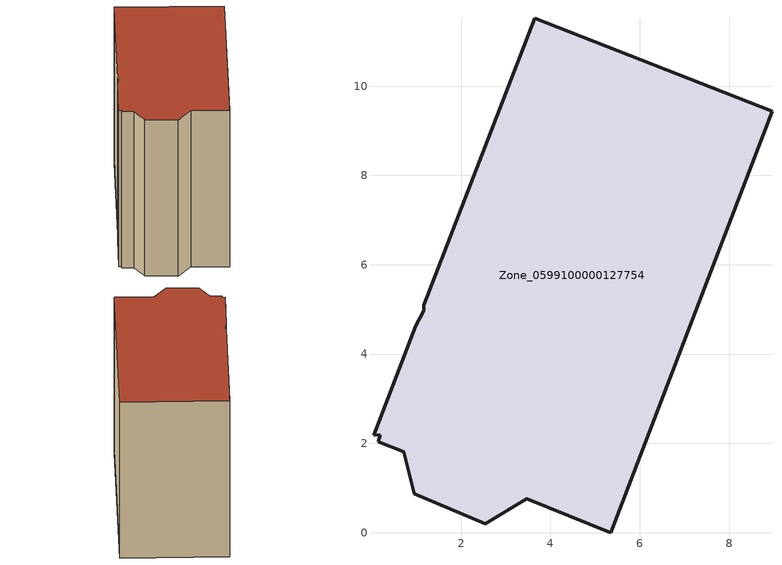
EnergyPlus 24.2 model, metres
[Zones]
Zone_0599100000127754
 floor ground (C_G): 0.95,0.87 0.72,1.81 0.14,2.03 0.19,2.19 0.04,2.18 0.99,4.64 1.17,4.97 1.16,5.1 3.65,11.52 8.96,9.44 5.35,0 3.47,0.76 2.54,0.2 z0
 wall outside (C_F): 0.72,1.81 0.95,0.87 2.54,0.2 3.47,0.76 5.35,0 8.96,9.44 3.65,11.52 1.16,5.1 1.17,4.97 0.99,4.64 0.04,2.18 0.19,2.19 0.14,2.03 0.72,1.81 z0:9.62
 roof outside (C_R): 0.19,2.19 0.14,2.03 0.72,1.81 0.95,0.87 2.54,0.2 3.47,0.76 5.35,0 8.96,9.44 3.65,11.52 1.16,5.1 1.17,4.97 0.99,4.64 0.04,2.18 z9.62
[BUILDING]
Pand.0599100000127754: North Axis=0; Terrain=City; Loads Convergence Tolerance Value=0.04; Temperature Convergence Tolerance Value=0.4; Solar Distribution=FullExterior; Maximum Number of Warmup Days=25; Minimum Number of Warmup Days=1
[Site:Location]
Rotterdam.The.Hague.AP_ZH_NLD Design_Conditions: Latitude=51.96; Longitude=4.45; Time Zone=1; Elevation=-4.5
[SITE:GROUNDTEMPERATURE:BUILDINGSURFACE]
18, 18, 18, 18, 18, 18, 18, 18, 18, 18, 18, 18
[MATERIAL] Thermal Absorptance=0.9; Solar Absorptance=0.7; Visible Absorptance=0.7
Name | Roughness | Thickness | Conductivity | Density | Specific Heat
G.TC.1946 | MediumSmooth | 0.15 | 1 | 540 | 1210
F.TC.1946 | Rough | 0.3 | 0.857143 | 1920 | 840
R.TC.1946 | MediumRough | 0.2 | 0.909091 | 1500 | 1000
[CONSTRUCTION]
C_G: G.TC.1946
C_F: F.TC.1946
C_R: R.TC.1946
[ZONE]
Zone_0599100000127754: Type=1; Multiplier=1; Ceiling Height=Autocalculate; Volume=Autocalculate; Floor Area=autocalculate; Part of Total Floor Area=Yes
[ZONEINFILTRATION:DESIGNFLOWRATE]
Infil_Zone_0599100000127754: Zone or ZoneList or Space or SpaceList=Zone_0599100000127754; Schedule=AlwaysOn; Design Flow Rate Calculation Method=Flow/Area; Flow Rate per Floor Area=0.003; Constant Term Coefficient=1; Temperature Term Coefficient=0; Velocity Term Coefficient=0; Velocity Squared Term Coefficient=0
[HVACTEMPLATE:ZONE:IDEALLOADSAIRSYSTEM]
Zone_0599100000127754: Maximum Heating Supply Air Temperature=50; Minimum Cooling Supply Air Temperature=13; Maximum Heating Supply Air Humidity Ratio=0.0156; Minimum Cooling Supply Air Humidity Ratio=0.0077; Heating Limit=NoLimit; Cooling Limit=NoLimit; Dehumidification Control Type=ConstantSensibleHeatRatio; Cooling Sensible Heat Ratio=0.7; Dehumidification Setpoint=60; Humidification Control Type=None; Humidification Setpoint=30; Outdoor Air Method=None; Outdoor Air Flow Rate per Person=0.00944; Outdoor Air Flow Rate per Zone Floor Area=0; Outdoor Air Flow Rate per Zone=0; Demand Controlled Ventilation Type=None; Outdoor Air Economizer Type=NoEconomizer; Heat Recovery Type=None; Sensible Heat Recovery Effectiveness=0.7; Latent Heat Recovery Effectiveness=0.65
[ZONECONTROL:THERMOSTAT]
ThermostatControl_Zone_0599100000127754: Zone or ZoneList=Zone_0599100000127754; Control Type Schedule=DualSetpointControlType; Control 1=Thermostat_Zone_0599100000127754; Temperature Difference Between Cutout And Setpoint=0
[THERMOSTATSETPOINT:DUALSETPOINT]
Thermostat_Zone_0599100000127754: Heating Setpoint Temperature Schedule=HeatingSetpoint_Zone_0599100000127754; Cooling Setpoint Temperature Schedule=CoolingSetpoint_Zone_0599100000127754
[SCHEDULE:COMPACT]
HeatingSetpoint_Zone_0599100000127754: Through: 12/31, For: AllDays, Until: 24:00, 21
CoolingSetpoint_Zone_0599100000127754: Through: 12/31, For: AllDays, Until: 24:00, 24
DualSetpointControlType: Through: 12/31, For: AllDays, Until: 24:00, 4
AlwaysOn: Through: 12/31, For: AllDays, Until: 24:00, 1
